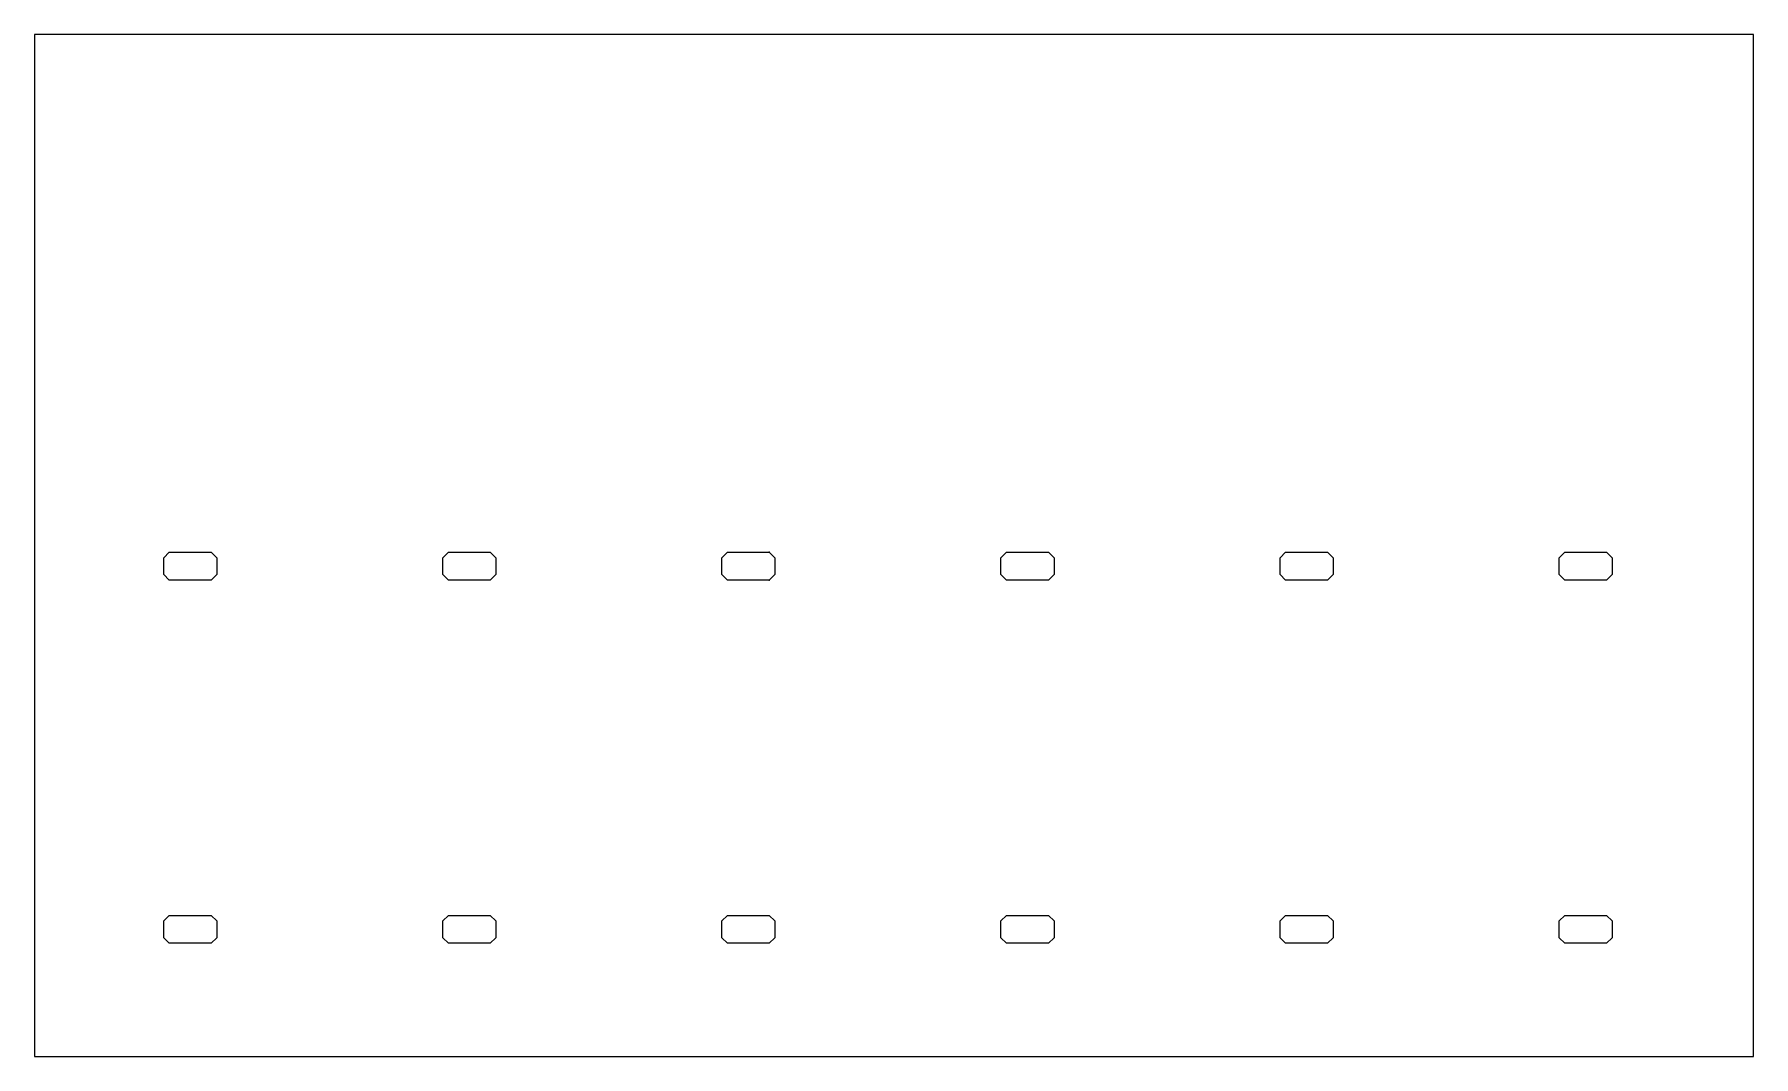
# Model space of a CAD drawing. Header units: millimetres. Extents: x 0.1 to 30.9, y 0.9 to 19.2.
import ezdxf

# ---------------------------------------------------------------- set-up
doc = ezdxf.new("R2010")
doc.units = ezdxf.units.MM
doc.layers.get('0').update_dxf_attribs({"linetype": 'CONTINUOUS'})

msp = doc.modelspace()

# ---------------------------------------------------------------- linework, layer by layer
for p, q in [((30.908, 19.172, 0.1), (0.108, 19.172, 0.1)), ((0.108, 19.172, 0.1), (0.108, 0.872, 0.1)), ((30.908, 0.872, 0.1), (30.908, 19.172, 0.1)), ((2.425, 9.8, 0.1), (2.525, 9.9, 0.1)), ((2.525, 9.9, 0.1), (3.275, 9.9, 0.1)), ((3.275, 9.9, 0.1), (3.375, 9.8, 0.1)), ((7.425, 9.8, 0.1), (7.525, 9.9, 0.1)), ((7.525, 9.9, 0.1), (8.275, 9.9, 0.1)), ((8.275, 9.9, 0.1), (8.375, 9.8, 0.1)), ((12.425, 9.8, 0.1), (12.525, 9.9, 0.1)), ((12.525, 9.9, 0.1), (13.275, 9.9, 0.1)), ((13.275, 9.9, 0.1), (13.375, 9.8, 0.1)), ((17.425, 9.8, 0.1), (17.525, 9.9, 0.1)), ((17.525, 9.9, 0.1), (18.275, 9.9, 0.1)), ((18.275, 9.9, 0.1), (18.375, 9.8, 0.1)), ((22.425, 9.8, 0.1), (22.525, 9.9, 0.1)), ((22.525, 9.9, 0.1), (23.275, 9.9, 0.1)), ((23.275, 9.9, 0.1), (23.375, 9.8, 0.1)), ((27.425, 9.8, 0.1), (27.525, 9.9, 0.1)), ((27.525, 9.9, 0.1), (28.275, 9.9, 0.1)), ((28.275, 9.9, 0.1), (28.375, 9.8, 0.1)), ((2.425, 9.5, 0.1), (2.425, 9.8, 0.1)), ((3.375, 9.8, 0.1), (3.375, 9.5, 0.1)), ((7.425, 9.5, 0.1), (7.425, 9.8, 0.1)), ((8.375, 9.8, 0.1), (8.375, 9.5, 0.1)), ((12.425, 9.5, 0.1), (12.425, 9.8, 0.1)), ((13.375, 9.8, 0.1), (13.375, 9.5, 0.1)), ((17.425, 9.5, 0.1), (17.425, 9.8, 0.1)), ((18.375, 9.8, 0.1), (18.375, 9.5, 0.1)), ((22.425, 9.5, 0.1), (22.425, 9.8, 0.1)), ((23.375, 9.8, 0.1), (23.375, 9.5, 0.1)), ((27.425, 9.5, 0.1), (27.425, 9.8, 0.1)), ((28.375, 9.8, 0.1), (28.375, 9.5, 0.1)), ((2.525, 9.4, 0.1), (2.425, 9.5, 0.1)), ((3.275, 9.4, 0.1), (2.525, 9.4, 0.1)), ((3.375, 9.5, 0.1), (3.275, 9.4, 0.1)), ((7.525, 9.4, 0.1), (7.425, 9.5, 0.1)), ((8.275, 9.4, 0.1), (7.525, 9.4, 0.1)), ((8.375, 9.5, 0.1), (8.275, 9.4, 0.1)), ((12.525, 9.4, 0.1), (12.425, 9.5, 0.1)), ((13.275, 9.4, 0.1), (12.525, 9.4, 0.1)), ((13.375, 9.5, 0.1), (13.275, 9.4, 0.1)), ((17.525, 9.4, 0.1), (17.425, 9.5, 0.1)), ((18.275, 9.4, 0.1), (17.525, 9.4, 0.1)), ((18.375, 9.5, 0.1), (18.275, 9.4, 0.1)), ((22.525, 9.4, 0.1), (22.425, 9.5, 0.1)), ((23.275, 9.4, 0.1), (22.525, 9.4, 0.1)), ((23.375, 9.5, 0.1), (23.275, 9.4, 0.1)), ((27.525, 9.4, 0.1), (27.425, 9.5, 0.1)), ((28.275, 9.4, 0.1), (27.525, 9.4, 0.1)), ((28.375, 9.5, 0.1), (28.275, 9.4, 0.1)), ((2.425, 3.3, 0.1), (2.525, 3.4, 0.1)), ((2.525, 3.4, 0.1), (3.275, 3.4, 0.1)), ((3.275, 3.4, 0.1), (3.375, 3.3, 0.1)), ((7.425, 3.3, 0.1), (7.525, 3.4, 0.1)), ((7.525, 3.4, 0.1), (8.275, 3.4, 0.1)), ((8.275, 3.4, 0.1), (8.375, 3.3, 0.1)), ((12.425, 3.3, 0.1), (12.525, 3.4, 0.1)), ((12.525, 3.4, 0.1), (13.275, 3.4, 0.1)), ((13.275, 3.4, 0.1), (13.375, 3.3, 0.1)), ((17.425, 3.3, 0.1), (17.525, 3.4, 0.1)), ((17.525, 3.4, 0.1), (18.275, 3.4, 0.1)), ((18.275, 3.4, 0.1), (18.375, 3.3, 0.1)), ((22.425, 3.3, 0.1), (22.525, 3.4, 0.1)), ((22.525, 3.4, 0.1), (23.275, 3.4, 0.1)), ((23.275, 3.4, 0.1), (23.375, 3.3, 0.1)), ((27.425, 3.3, 0.1), (27.525, 3.4, 0.1)), ((27.525, 3.4, 0.1), (28.275, 3.4, 0.1)), ((28.275, 3.4, 0.1), (28.375, 3.3, 0.1)), ((2.425, 3, 0.1), (2.425, 3.3, 0.1)), ((3.375, 3.3, 0.1), (3.375, 3, 0.1)), ((7.425, 3, 0.1), (7.425, 3.3, 0.1)), ((8.375, 3.3, 0.1), (8.375, 3, 0.1)), ((12.425, 3, 0.1), (12.425, 3.3, 0.1)), ((13.375, 3.3, 0.1), (13.375, 3, 0.1)), ((17.425, 3, 0.1), (17.425, 3.3, 0.1)), ((18.375, 3.3, 0.1), (18.375, 3, 0.1)), ((22.425, 3, 0.1), (22.425, 3.3, 0.1)), ((23.375, 3.3, 0.1), (23.375, 3, 0.1)), ((27.425, 3, 0.1), (27.425, 3.3, 0.1)), ((28.375, 3.3, 0.1), (28.375, 3, 0.1)), ((2.525, 2.9, 0.1), (2.425, 3, 0.1)), ((3.275, 2.9, 0.1), (2.525, 2.9, 0.1)), ((3.375, 3, 0.1), (3.275, 2.9, 0.1)), ((7.525, 2.9, 0.1), (7.425, 3, 0.1)), ((8.275, 2.9, 0.1), (7.525, 2.9, 0.1)), ((8.375, 3, 0.1), (8.275, 2.9, 0.1)), ((12.525, 2.9, 0.1), (12.425, 3, 0.1)), ((13.275, 2.9, 0.1), (12.525, 2.9, 0.1)), ((13.375, 3, 0.1), (13.275, 2.9, 0.1)), ((17.525, 2.9, 0.1), (17.425, 3, 0.1)), ((18.275, 2.9, 0.1), (17.525, 2.9, 0.1)), ((18.375, 3, 0.1), (18.275, 2.9, 0.1)), ((22.525, 2.9, 0.1), (22.425, 3, 0.1)), ((23.275, 2.9, 0.1), (22.525, 2.9, 0.1)), ((23.375, 3, 0.1), (23.275, 2.9, 0.1)), ((27.525, 2.9, 0.1), (27.425, 3, 0.1)), ((28.275, 2.9, 0.1), (27.525, 2.9, 0.1)), ((28.375, 3, 0.1), (28.275, 2.9, 0.1)), ((0.108, 0.872, 0.1), (30.908, 0.872, 0.1))]:
    msp.add_line(p, q)
for p in [(13.275, 9.9, 0.1), (13.275, 9.4, 0.1)]:
    msp.add_point(p)

doc.saveas('drawing.dxf')
